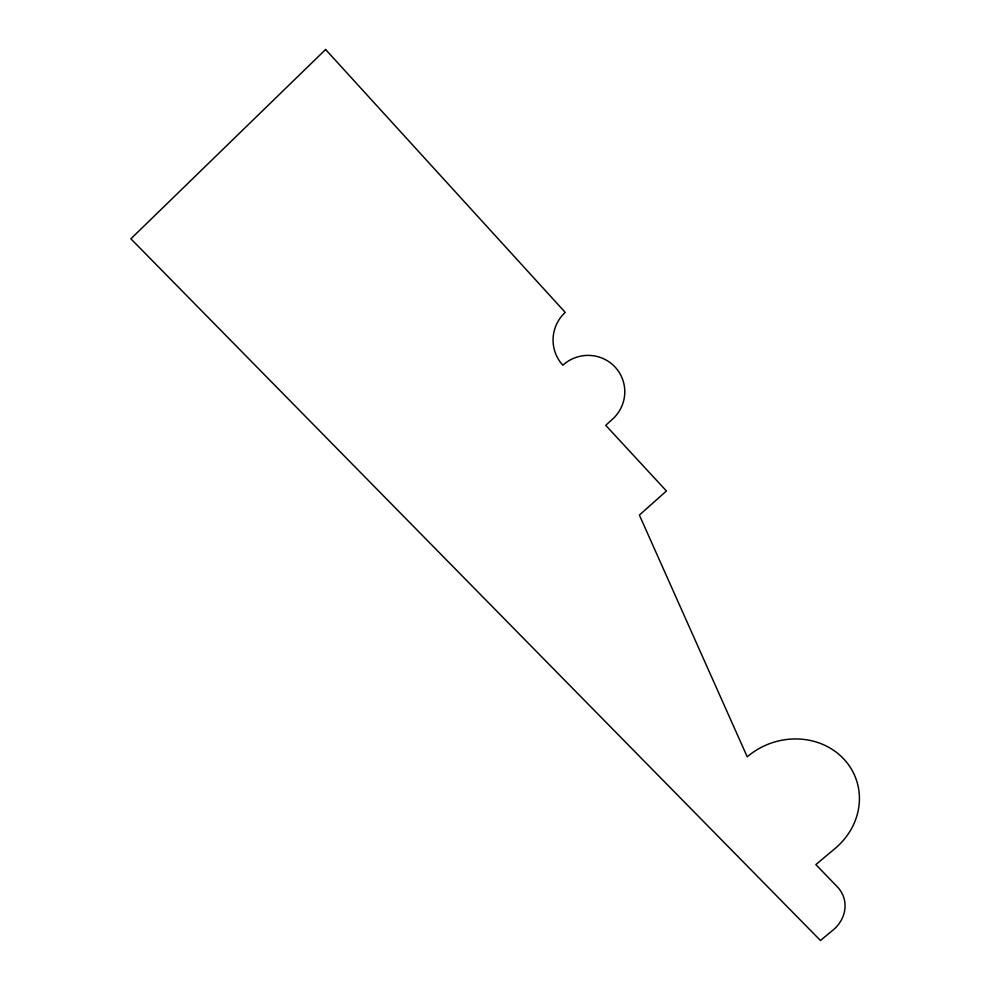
<?xml version="1.0" encoding="UTF-8"?>
<svg xmlns="http://www.w3.org/2000/svg" width="990" height="990" viewBox="0 0 990 990"><rect width="100%" height="100%" fill="white"/><g stroke="black" fill="none" stroke-linecap="round" stroke-linejoin="round"><path stroke-width="1.49" d="M325.586 49.5L130.878 238.813L820.462 940.5L833.147 929.969A33.672 30.146 -19.3 0 0 837.33 886.83L815.847 864.604L835.139 848.43A68.694 62.667 -20.7 0 0 843.294 758.488A68.694 62.667 -20.7 0 0 747.215 756.818L639.391 515.085L666.431 490.99L605.719 425.316L612.55 419.141A37.088 36.63 -25.4 0 0 615.198 367.179A37.088 36.63 -25.4 0 0 562.852 365.211A37.472 37.175 -47.3 0 1 565.24 312.382L325.586 49.5"/></g></svg>
